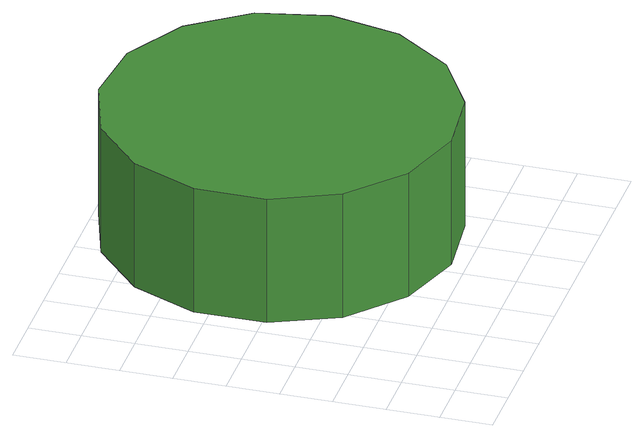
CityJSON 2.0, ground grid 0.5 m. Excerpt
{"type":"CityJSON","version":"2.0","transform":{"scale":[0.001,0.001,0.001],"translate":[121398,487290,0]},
"CityObjects":{
"tree1":{"type":"SolitaryVegetationObject","attributes":{"function":"something"},"geometry":[{"type":"MultiSurface","lod":"1","boundaries":[[[0,1,2,3,4,5,6,7,8,9,10,11,12,13,14]],[[15,16,17,18,19,20,21,22,23,24,25,26,27,28,29]],[[0,29,28,1]],[[1,28,27,2]],[[2,27,26,3]],[[3,26,25,4]],[[4,25,24,5]],[[5,24,23,6]],[[6,23,22,7]],[[7,22,21,8]],[[8,21,20,9]],[[9,20,19,10]],[[10,19,18,11]],[[11,18,17,12]],[[12,17,16,13]],[[13,16,15,14]],[[14,15,29,0]]]}]}
},
"vertices":[
[3980,2307,2031],[3836,2984,2031],[3430,3544,2031],[2831,3890,2031],[2143,3962,2031],[1485,3748,2031],[971,3285,2031],[689,2653,2031],[689,1962,2031],[971,1330,2031],[1485,867,2031],[2143,653,2031],[2831,725,2031],[3430,1071,2031],[3836,1631,2031],[3836,1631,741],[3430,1071,741],[2831,725,741],[2143,653,741],[1485,867,741],[971,1330,741],[689,1962,741],[689,2653,741],[971,3285,741],[1485,3748,741],[2143,3962,741],[2831,3890,741],[3430,3544,741],[3836,2984,741],[3980,2307,741]
]}
